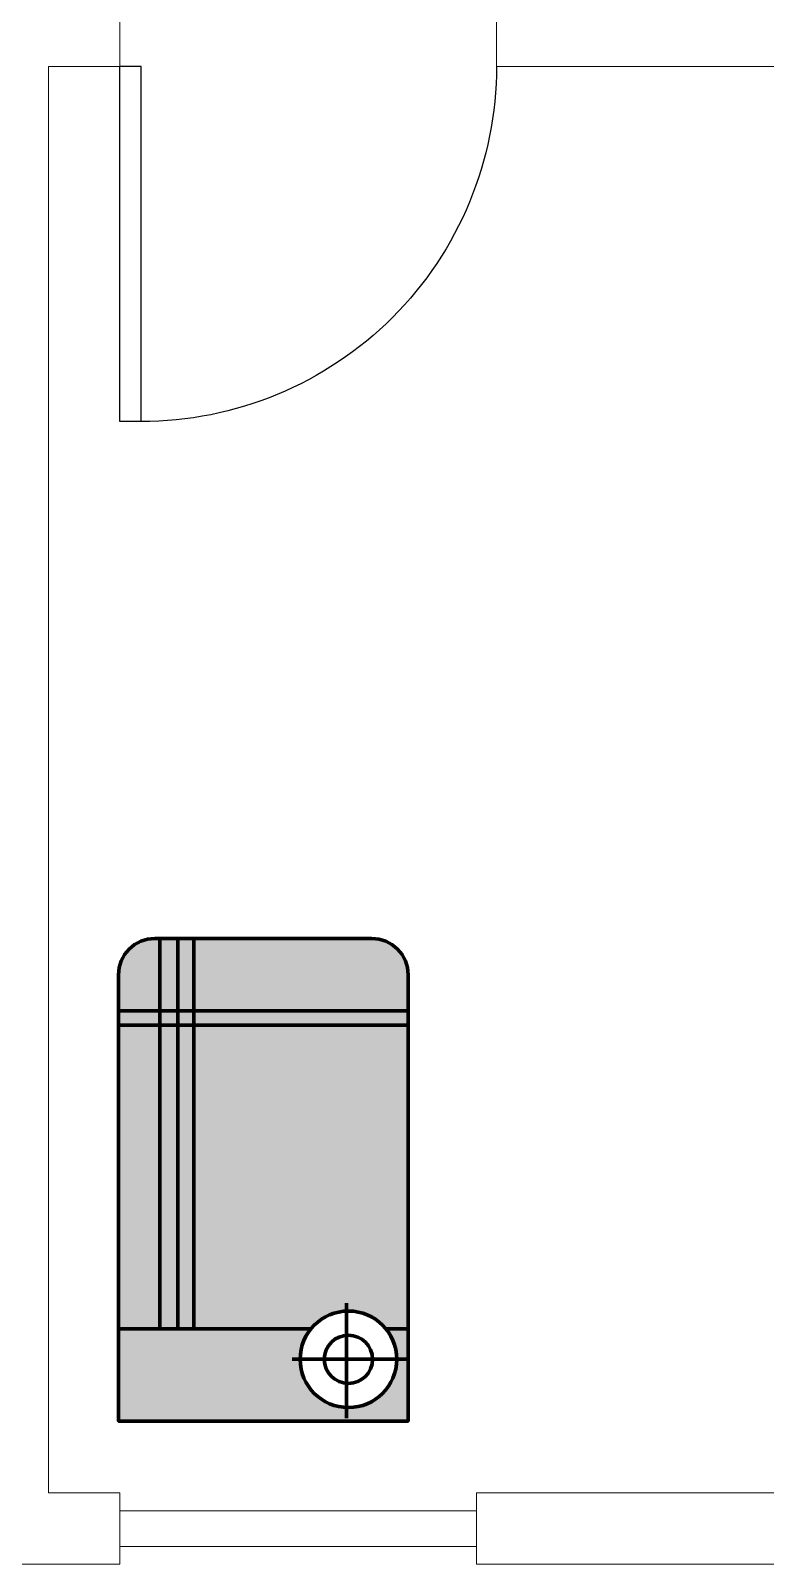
# Model space of a CAD drawing. Header units: inches. Extents: x -179 to 300, y 123 to 718.
# Drawn here: x -149.942 to -147.883, y 217.396 to 221.696 of the extents above; entities that cross this region are included whole.
import ezdxf

# ---------------------------------------------------------------- set-up
doc = ezdxf.new("R2010")
doc.units = ezdxf.units.IN
doc.header["$MEASUREMENT"] = 0
doc.linetypes.add('ACAD_ISO02W100', pattern=[15, 12, -3])
doc.layers.add('FUR', color=6, linetype='Continuous')

# ---------------------------------------------------------------- blocks, each defined once
blk = doc.blocks.new('DESK4')
at = {"color": 0}
for p, q in [((0, 1), (-0.06, 1)), ((0, 0), (-0.06, 0))]:
    blk.add_line(p, q, dxfattribs=at)
blk.add_lwpolyline([(-0.06, 1), (-0.06, 0)], dxfattribs=at)
blk.add_lwpolyline([(1, 0, 0.414214), (0, 1), (0, 0)], format="xyb", dxfattribs=at)
blk = doc.blocks.new('标准房1200床')
at = {"linetype": 'ACAD_ISO02W100', "lineweight": 100, "true_color": 0xcd6928}
h = blk.add_hatch(color=32, dxfattribs=at)
h.dxf.hatch_style = 1
h.paths.add_polyline_path([(-382.7, 797.9, -0.225056), (-456.1, 952.7, -0.225056), (-382.7, 1107.5), (-382.7, 1200), (-1641.1, 1200), (-1641.1, 312.8), (-382.7, 312.8)])
h.paths.add_polyline_path([(-382.7, 171.5), (-1641.1, 171.5), (-1641.1, 0), (-382.7, 0)])
h.paths.add_polyline_path([(-1700.7, 171.5), (-2000, 171.5), (-2000, 150, 0.414214), (-1850, 0), (-1700.7, 0)])
h.paths.add_polyline_path([(-1700.7, 1200), (-1850, 1200, 0.414214), (-2000, 1050), (-2000, 312.8), (-1700.7, 312.8)])
at = {"linetype": 'ACAD_ISO02W100', "lineweight": 100, "true_color": 0x642165}
h = blk.add_hatch(color=219, dxfattribs=at)
h.dxf.hatch_style = 1
h.paths.add_polyline_path([(-382.7, 245.9), (-1641.1, 245.9), (-1641.1, 171.5), (-382.7, 171.5)])
h.paths.add_polyline_path([(-382.7, 312.8), (-1641.1, 312.8), (-1641.1, 245.9), (-382.7, 245.9)])
h.paths.add_polyline_path([(-1641.1, 312.8), (-1700.7, 312.8), (-1700.7, 245.9), (-1641.1, 245.9)])
h.paths.add_polyline_path([(-1641.1, 245.9), (-1700.7, 245.9), (-1700.7, 171.5), (-1641.1, 171.5)])
h.paths.add_polyline_path([(-1641.1, 171.5), (-1700.7, 171.5), (-1700.7, 0), (-1641.1, 0)])
h.paths.add_polyline_path([(-1700.7, 245.9), (-2000, 245.9), (-2000, 171.5), (-1700.7, 171.5)])
h.paths.add_polyline_path([(-1700.7, 312.8), (-2000, 312.8), (-2000, 245.9), (-1700.7, 245.9)])
h.paths.add_polyline_path([(-1641.1, 1200), (-1700.7, 1200), (-1700.7, 312.8), (-1641.1, 312.8)])
h.paths.add_polyline_path([(0, 1200), (-382.7, 1200), (-382.7, 1107.5, -0.632579), (-56.1, 952.7, -0.632579), (-382.7, 797.9), (-382.7, 0), (0, 0)])
at = {"lineweight": 100}
for p, q in [((-1700.7, 0), (-1700.7, 1200)), ((-1641.1, 0), (-1641.1, 1200)), ((-382.7, 1200), (-382.7, 1107.5)), ((-256.6, 719.6), (-256.6, 1194)), ((-489.1, 944.7), (-11.9, 944.7)), ((-382.7, 797.9), (-382.7, 0)), ((-2000, 312.8), (-382.7, 312.8)), ((-2000, 245.9), (-382.7, 245.9)), ((-2000, 171.5), (-382.7, 171.5))]:
    blk.add_line(p, q, dxfattribs=at)
blk.add_lwpolyline([(-1850, 0), (0, 0), (0, 1200), (-1850, 1200, 0.414214), (-2000, 1050), (-2000, 150, 0.414214)], format="xyb", close=True, dxfattribs=at)
for radius in [200, 100]:
    blk.add_circle((-256.1, 952.7), radius, dxfattribs=at)

msp = doc.modelspace()

# ---------------------------------------------------------------- linework, layer by layer
at = {"color": 40, "linetype": 'ACAD_ISO02W100', "lineweight": 0, "true_color": 0xf8d731}
for p, q in [((-149.69211, 221.59621), (-149.69211, 221.79621)), ((-149.69211, 217.59621), (-149.69211, 217.39621)), ((-148.69211, 217.59621), (-148.69211, 217.39621)), ((-149.69211, 217.39621), (-150.29211, 217.39621)), ((-146.94211, 217.39621), (-148.69211, 217.39621))]:
    msp.add_line(p, q, dxfattribs=at)
at = {"color": 40, "lineweight": 0, "true_color": 0xf8d731}
msp.add_line((-148.63635, 221.59621), (-148.63635, 221.79621), dxfattribs=at)
at = {"linetype": 'ACAD_ISO02W100', "lineweight": 0}
for p, q in [((-149.63235, 221.59621), (-149.89211, 221.59621)), ((-149.89211, 221.59621), (-149.89211, 217.59621)), ((-145.74211, 221.59621), (-148.63635, 221.59621)), ((-149.69211, 217.59621), (-149.89211, 217.59621)), ((-146.94211, 217.59621), (-148.69211, 217.59621)), ((-148.69211, 217.54621), (-149.69211, 217.54621)), ((-148.69211, 217.44621), (-149.69211, 217.44621))]:
    msp.add_line(p, q, dxfattribs=at)

# ---------------------------------------------------------------- block references
at = {"layer": 'FUR', "color": 40, "lineweight": 0, "true_color": 0xf8d731, "xscale": -0.99599986897069, "yscale": 0.99599986897069, "zscale": 0.99599986897069, "rotation": 180}
msp.add_blockref('DESK4', (-149.63235, 221.59621), dxfattribs=at)
at = {"layer": 'FUR', "lineweight": 0, "xscale": 0.0006764931491182054, "yscale": 0.0006764931491182054, "zscale": 0.0006764931491182054, "rotation": 270}
msp.add_blockref('标准房1200床', (-149.69587, 217.79779), dxfattribs=at)

doc.saveas('drawing.dxf')
